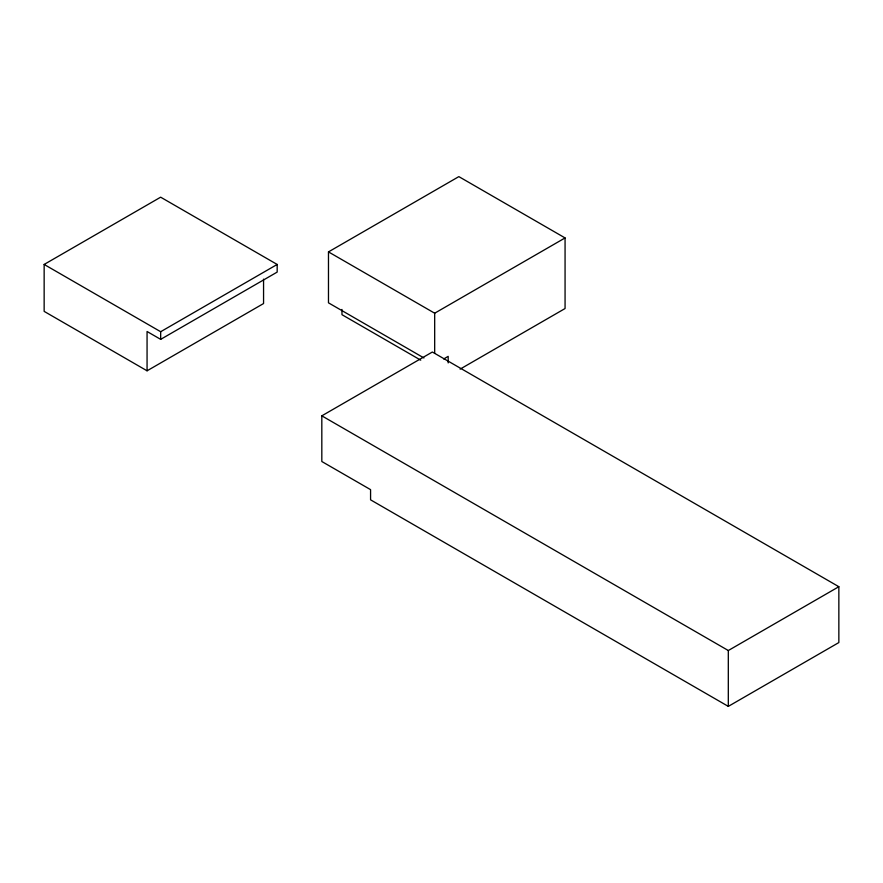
<?xml version="1.0" encoding="UTF-8"?>
<svg xmlns="http://www.w3.org/2000/svg" width="883" height="883" viewBox="0 0 883 883"><rect width="100%" height="100%" fill="white"/><g stroke="black" fill="none" stroke-linecap="round" stroke-linejoin="round"><path stroke-width="1.32" d="M44.15 264.447L160.651 197.185L277.174 264.459L277.174 272.096L160.673 339.359L147.064 331.5L147.064 370.805L44.15 311.379L44.15 264.447L160.673 331.721L277.174 264.459M423.939 357.957L328.476 302.836L328.476 251.898L458.851 176.622L565.065 237.935L565.065 308.531L460.109 369.127M147.064 370.805L263.564 303.542L263.564 279.149M328.476 251.898L434.679 313.211L565.065 237.935M321.82 415.838L432.361 352.019L838.85 586.709L838.85 642.559L728.309 706.378L370.573 499.833L370.573 489.646L321.82 461.511L321.82 415.838L728.309 650.528L838.85 586.709M443.685 358.962L448.178 356.357L448.178 362.913M420.738 360.165L341.975 314.69L341.975 309.447M728.309 650.528L728.309 706.378M434.679 313.211L434.679 353.134M160.673 331.721L160.673 339.359"/></g></svg>
